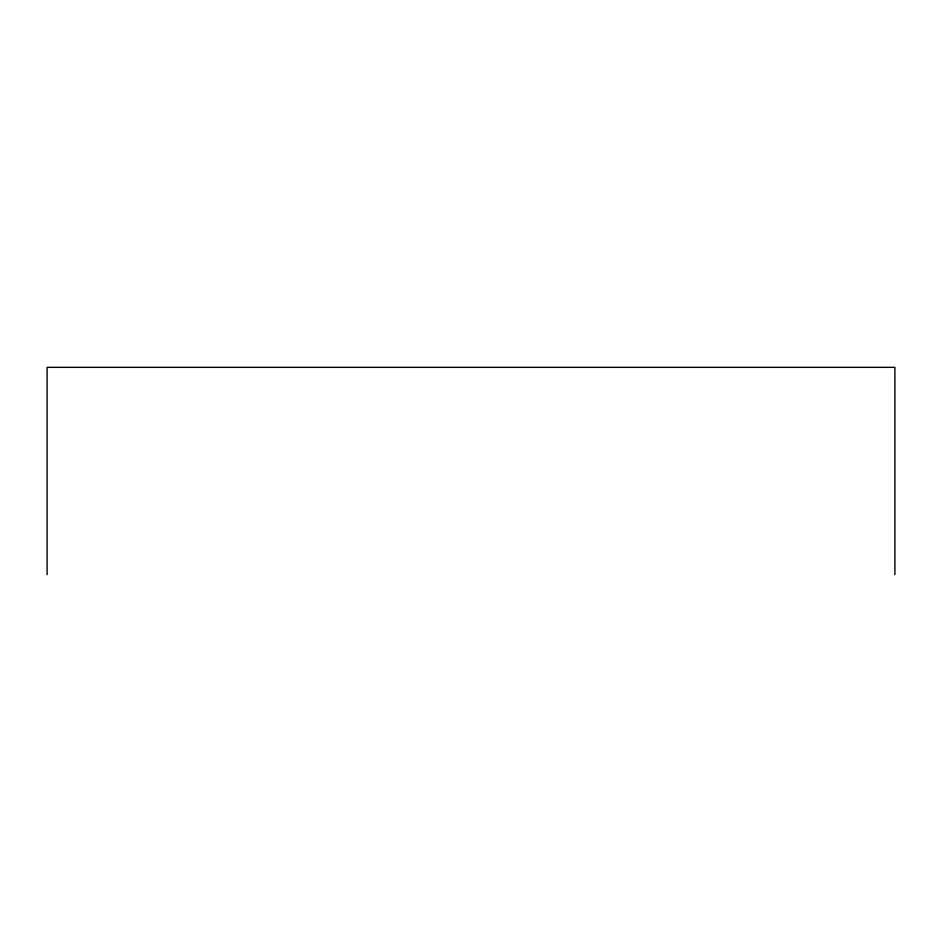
<?xml version="1.0" encoding="UTF-8"?>
<svg xmlns="http://www.w3.org/2000/svg" width="942" height="942" viewBox="0 0 942 942"><rect width="100%" height="100%" fill="white"/><g stroke="black" fill="none" stroke-linecap="round" stroke-linejoin="round"><path stroke-width="1.41" d="M894.9 574.655L894.9 367.345L47.1 367.345L47.1 574.655"/></g></svg>
